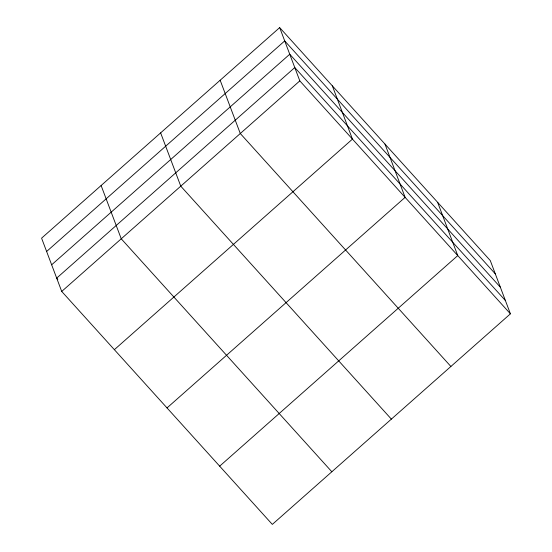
<?xml version="1.0" encoding="UTF-8"?>
<svg xmlns="http://www.w3.org/2000/svg" width="552" height="552" viewBox="0 0 552 552"><rect width="100%" height="100%" fill="white"/><g stroke="black" fill="none" stroke-linecap="round" stroke-linejoin="round"><path stroke-width="0.83" d="M279.678 27.6L41.586 238.167L61.72 291.442L272.322 524.4L510.414 313.833L490.279 260.558L279.678 27.6L299.812 80.875L510.414 313.833M46.623 251.484L284.715 40.917L495.316 273.875M51.653 264.801L289.745 54.234L500.347 287.199M61.72 291.442L299.812 80.875M114.367 349.678L352.459 139.111L332.332 85.843M167.021 407.921L405.113 197.354L384.979 144.079M219.668 466.157L457.76 255.59L437.632 202.322M505.377 300.516L294.775 67.558L56.684 278.125L57.829 279.388M450.887 366.473L240.286 133.515L220.158 80.24M391.368 419.12L180.766 186.155L160.632 132.88M331.842 471.76L121.24 238.795L101.113 185.527"/></g></svg>
